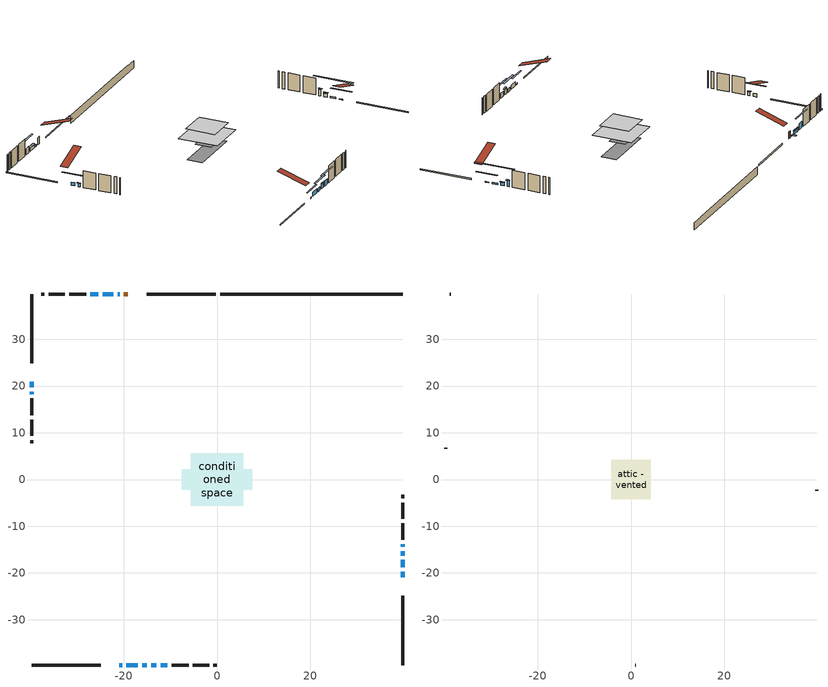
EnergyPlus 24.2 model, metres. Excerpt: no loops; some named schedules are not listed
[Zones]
conditioned space
 floor outside (Floor1 construction): -0.76,-0.76 -0.76,0.76 0.76,0.76 0.76,-0.76 z0.55
 floor outside (Floor2 construction): -2.3,-2.3 -2.3,2.3 2.3,2.3 2.3,-2.3 z0.55
 floor adiabatic (AdiabaticFloorConstruction): -5.64,-5.64 -5.64,5.64 5.64,5.64 5.64,-5.64 z2.99
 floor foundation (Slab1 construction): -7.59,-2.16 -7.59,2.16 7.59,2.16 7.59,-2.16 z-1.68
 wall outside (RimJoist1 construction): -0.23,39.72 -15.05,39.72 / -39.72,-39.72 -24.89,-39.72 / -39.72,39.72 -39.72,24.89 / 39.72,-39.72 39.72,-24.89 z0.55:0.85
 wall outside (AdiabaticWallConstruction 1): -19.06,39.72 -19.91,39.72 z0.55:2.58
 wall outside (AdiabaticWallConstruction): -20.84,39.72 -21.25,39.72 z0.55:0.76; -20.88,-39.72 -20.32,-39.72 z0.55:0.81; -39.72,20.88 -39.72,19.76 / -22.17,39.72 -24.51,39.72 / 39.72,-16.28 39.72,-15.36 z0.55:1.47; -19.39,-39.72 -16.95,-39.72 z0.55:1.77; -16.02,-39.72 -15.06,-39.72 / -39.72,18.83 -39.72,18.27 z0.55:1.52; -14.13,-39.72 -13.01,-39.72 / -12.08,-39.72 -10.61,-39.72 z0.55:2.07; 39.72,-20.88 39.72,-19.76 z0.55:0.8; 39.72,-18.83 39.72,-17.2 z0.55:0.96; 39.72,-14.43 39.72,-13.87 / -25.44,39.72 -27.11,39.72 z0.55:2.33
 wall outside (Wall1 construction): -28.04,39.72 -31.65,39.72 / -9.68,-39.72 -6.08,-39.72 / -39.72,17.34 -39.72,13.74 / 39.72,-12.95 39.72,-9.34 z0.55:5.43
 wall outside (Wall2 construction): -32.58,39.72 -36.02,39.72 / -5.15,-39.72 -1.7,-39.72 / -39.72,12.81 -39.72,9.36 / 39.72,-8.41 39.72,-4.96 z0.55:5.43
 wall outside (Wall3 construction): -36.95,39.72 -37.68,39.72 / -0.77,-39.72 -0.05,-39.72 / -39.72,8.43 -39.72,7.71 / 39.72,-4.04 39.72,-3.31 z0.55:5.43
 wall foundation (FoundationWall1 construction): 0.7,39.72,-1.68 0.7,39.72,0.55 35.81,39.72,0.55 35.81,39.72,0.38 39.72,39.72,0.38 39.72,39.72,-1.68
 window (WindowConstruction 12): -20.84,39.72 -21.25,39.72 z0.55:0.75
 window (WindowConstruction 5): -20.88,-39.72 -20.32,-39.72 z0.55:0.8
 window (WindowConstruction 6): -39.72,20.88 -39.72,19.76 z0.55:1.46
 window (WindowConstruction 7): -19.39,-39.72 -16.95,-39.72 z0.55:1.77
 window (WindowConstruction 8): -22.18,39.72 -24.51,39.72 z0.55:1.46
 window (WindowConstruction 9): -16.02,-39.72 -15.06,-39.72 z0.55:1.52
 window (WindowConstruction 10): -14.13,-39.72 -13.01,-39.72 z0.55:2.07
 window (WindowConstruction): 39.72,-20.88 39.72,-19.76 z0.55:0.8
 window (WindowConstruction 11): -39.72,18.83 -39.72,18.27 z0.55:1.52
 window (WindowConstruction 13): 39.72,-18.83 39.72,-17.21 z0.55:0.96
 window (WindowConstruction 1): 39.72,-16.28 39.72,-15.36 z0.55:1.46
 window (WindowConstruction 2): 39.72,-14.43 39.72,-13.88 z0.55:2.33
 window (WindowConstruction 3): -25.44,39.72 -27.11,39.72 z0.55:2.33
 window (WindowConstruction 4): -12.08,-39.72 -10.61,-39.72 z0.55:2.07
 door (Door): -19.06,39.72 -19.91,39.72 z0.55:2.58
 ceiling adiabatic (AdiabaticFloorConstruction): 5.64,-5.64 5.64,5.64 -5.64,5.64 -5.64,-5.64 z2.99
attic - vented
 floor to conditioned space (Floor3 construction Reversed): -4.2,-4.2 -4.2,4.2 4.2,4.2 4.2,-4.2 z5.43
 wall outside (Wall4 construction): -38.61,39.72 -38.79,39.72 / 0.88,-39.72 1.06,-39.72 / -39.72,6.78 -39.72,6.6 / 39.72,-2.38 39.72,-2.2 z0.55:5.43
 roof outside (Roof1 construction): -18.14,39.72,5.43 -18.14,31.52,8.16 -15.98,31.52,8.16 -15.98,39.72,5.43; -21.81,-39.72,5.43 -21.81,-31.52,8.16 -23.97,-31.52,8.16 -23.97,-39.72,5.43; -39.72,21.81,5.43 -31.52,21.81,8.16 -31.52,23.97,8.16 -39.72,23.97,5.43; 39.72,-21.81,5.43 31.52,-21.81,8.16 31.52,-23.97,8.16 39.72,-23.97,5.43
shading: -21.4,39.72 -20.69,39.72 -20.69,40.93 -21.4,40.93 z0.9; -17.83,-39.72 -23.37,-39.72 -23.37,-40.13 -17.83,-40.13 z3.29; -39.72,17.27 -39.72,23.37 -40.13,23.37 -40.13,17.27 z3.95; -24.71,39.72 -21.97,39.72 -21.97,40.13 -24.71,40.13 z1.67; -12.57,-39.72 -18.51,-39.72 -18.51,-40.13 -12.57,-40.13 z4.01; -12.81,-39.72 -14.33,-39.72 -14.33,-40.13 -12.81,-40.13 z2.28; 39.72,-17.27 39.72,-23.37 40.13,-23.37 40.13,-17.27 z3.29; -39.72,18.07 -39.72,19.03 -40.13,19.03 -40.13,18.07 z1.72; 39.72,-12.28 39.72,-23.76 40.13,-23.76 40.13,-12.28 z5.88; 39.72,-15.16 39.72,-16.48 40.13,-16.48 40.13,-15.16 z1.67; 39.72,-13.67 39.72,-14.63 40.13,-14.63 40.13,-13.67 z2.53; -29.6,39.72 -22.95,39.72 -22.95,40.13 -29.6,40.13 z4.82; -8.12,-39.72 -14.57,-39.72 -14.57,-40.13 -8.12,-40.13 z4.56
[Building]
Building 1: Terrain=Suburbs
[Site:Location]
Edmonton Intl AP_AB: Latitude {deg}=53.31; Longitude {deg}=-113.58; Time Zone {hr}=-7; Elevation {m}=723; Keep Site Location Information=Yes
[Site:GroundTemperature:Shallow]
-1.56185, -3.61833, -3.78302, -2.80711, 1.11059, 5.01004, 8.39065, 10.5322, 10.7141, 8.97234, 5.67794, 1.89811
[Site:WaterMainsTemperature]
Calculation Method=Schedule; Temperature Schedule=mains temperature schedule
[Material] Roughness=Rough; Thermal Absorptance=0.9
Name | Thickness {m} | Conductivity {W/m-K} | Density {kg/m3} | Specific Heat {J/kg-K} | Solar Absorptance | Visible Absorptance
asphalt or fiberglass shingles | 0.00635 | 0.162714 | 1121.4 | 1465.45 | 0.4 | 0.4
ceiling loosefill ins | 0.169333 | 0.0480833 | 16.02 | 1046.75 | 0.7 | 0.7
ceiling stud and cavity | 0.1397 | 0.103709 | 65.682 | 1177.47 | 0.7 | 0.7
concrete 4.0 in. | 0.1016 | 1.803125 | 2242.8 | 837.4 | 0.7 | 0.7
concrete 8.0 in. | 0.2032 | 1.803125 | 2242.8 | 837.4 | 0.7 | 0.7
door material | 0.04445 | 0.053851 | 512.64 | 1214.23 | 0.7 | 0.7
exterior vertical ins | 0.0457286 | 0.029427 | 32.04 | 1214.23 | 0.7 | 0.7
floor covering | 0.0127 | 0.0433444 | 54.468 | 1339.84 | 0.6 | 0.6
floor rigid ins | 0.051816 | 0.029427 | 32.04 | 1214.23 | 0.7 | 0.7
floor rigid ins 1; wall rigid ins | 0.512978 | 0.029427 | 32.04 | 1214.23 | 0.7 | 0.7
floor stud and cavity | 0.1397 | 0.26167 | 92.3553 | 1139.71 | 0.7 | 0.7
floor stud and cavity 1 | 0.1397 | 0.330302 | 92.3553 | 1139.71 | 0.7 | 0.7
floor stud and cavity 2 | 0.1397 | 1.75129 | 37.0049 | 1207.88 | 0.7 | 0.7
furniture material conditioned space 1 | 0.1524 | 0.115458 | 640.8 | 1214.23 | 0.6 | 0.6
gypsum board | 0.0127 | 0.160291 | 801 | 837.4 | 0.6 | 0.6
gypsum board 1 | 0.0127 | 0.160291 | 801 | 837.4 | 0.7 | 0.7
osb sheathing 0.5 in. | 0.0127 | 0.115458 | 512.64 | 1214.23 | 0.7 | 0.7
osb sheathing 0.75 in. | 0.01905 | 0.115458 | 512.64 | 1214.23 | 0.7 | 0.7
osb sheathing 2.0 in. | 0.0508 | 0.115458 | 512.64 | 1214.23 | 0.7 | 0.7
rim joist stud and cavity | 0.0508 | 0.0296634 | 125.044 | 1163.47 | 0.6 | 0.6
wall stud and cavity | 0.1397 | 0.0940029 | 139.0536 | 1170.24 | 0.7 | 0.7
wall stud and cavity 1 | 0.1397 | 0.0945631 | 139.0536 | 1170.24 | 0.7 | 0.7
wall stud and cavity 2 | 0.1397 | 0.114651 | 139.0536 | 1170.24 | 0.7 | 0.7
wall stud and cavity 3 | 0.0889 | 6.1454 | 50.32683 | 1063.81 | 0.6 | 0.6
wall stud and cavity 4 | 0.0889 | 0.380278 | 52.3479 | 1209.89 | 0.7 | 0.7
wall stud and cavity 5 | 0.0889 | 0.391764 | 83.0341 | 1211.67 | 0.7 | 0.7
wood siding | 0.0254 | 0.102417 | 544.68 | 1172.36 | 0.4 | 0.4
wood siding 1 | 0.00254 | 0.102417 | 544.68 | 1172.36 | 0.4 | 0.4
wood siding 2; wood siding 3; wood siding 4 | 0.0254 | 0.102417 | 544.68 | 1172.36 | 0.7 | 0.7
[WindowMaterial:SimpleGlazingSystem]
Name | U-Factor {W/m2-K} | Solar Heat Gain Coefficient
WindowMaterial | 3.290401 | 0.46
WindowMaterial 1 | 3.28416 | 0.51
WindowMaterial 10 | 7.86744 | 0.65
WindowMaterial 2 | 3.310274 | 0.63
WindowMaterial 3 | 3.298918 | 0.68
WindowMaterial 4 | 3.30346 | 0.65
WindowMaterial 5 | 3.273367 | 0.57
WindowMaterial 6 | 3.30346 | 0.64
WindowMaterial 7 | 3.310274 | 0.62
WindowMaterial 8 | 3.308 | 0.6
WindowMaterial 9 | 3.24668 | 0.38
[Construction]
AdiabaticFloorConstruction: floor stud and cavity 2, floor rigid ins 1, osb sheathing 0.75 in., floor covering
AdiabaticWallConstruction: wood siding 3, wall rigid ins, wall stud and cavity 4, gypsum board
AdiabaticWallConstruction 1: wood siding 4, wall rigid ins, wall stud and cavity 4, gypsum board
Door: door material
Floor1 construction: floor stud and cavity, floor rigid ins, osb sheathing 0.75 in., floor covering
Floor2 construction: floor stud and cavity 1, floor rigid ins, osb sheathing 0.75 in., floor covering
Floor3 construction Reversed: gypsum board, ceiling stud and cavity, ceiling loosefill ins
FoundationWall1 construction: concrete 8.0 in., gypsum board 1
furniture construction conditioned space 1: furniture material conditioned space 1
PartitionWallConstruction: gypsum board, wall stud and cavity 5, gypsum board
RimJoist1 construction: wood siding 2, osb sheathing 2.0 in., rim joist stud and cavity
Roof1 construction: asphalt or fiberglass shingles
Slab1 construction: concrete 4.0 in.
Wall1 construction: wood siding, osb sheathing 0.5 in., wall stud and cavity, gypsum board
Wall2 construction: wood siding, osb sheathing 0.5 in., wall stud and cavity 1, gypsum board
Wall3 construction: wood siding, osb sheathing 0.5 in., wall stud and cavity 2, gypsum board
Wall4 construction: wood siding 1, wall stud and cavity 3
WindowConstruction; WindowConstruction 5: WindowMaterial
WindowConstruction 1: WindowMaterial 1
WindowConstruction 10: WindowMaterial 7
WindowConstruction 11: WindowMaterial 8
WindowConstruction 12: WindowMaterial 9
WindowConstruction 13: WindowMaterial 10
WindowConstruction 2; WindowConstruction 3; WindowConstruction 7: WindowMaterial 2
WindowConstruction 4: WindowMaterial 3
WindowConstruction 6: WindowMaterial 4
WindowConstruction 8: WindowMaterial 5
WindowConstruction 9: WindowMaterial 6
[Zone] Multiplier=1; Part of Total Floor Area=Yes
Name | Volume {m3}
attic - vented | 31.3379
conditioned space | 479.1
[Space]
Name | Zone | Volume {m3}
attic - vented 1 | attic - vented | 31.3379
conditioned space 1 | conditioned space | 479.1
[ZoneInfiltration:EffectiveLeakageArea]
infil attic - vented 1: Zone or Space=attic - vented 1; Schedule=Always On Discrete; Effective Air Leakage Area {cm2}=2459.48; Stack Coefficient=0.000528971; Wind Coefficient=1.55395e-05
[ZoneMixing]
whole house fan mix: Zone or Space=attic - vented; Schedule=Always On Continuous; Design Flow Rate Calculation Method=Flow/Zone; Design Flow Rate {m3/s}=0; Source Zone or Space=conditioned space
[SurfaceProperty:ExposedFoundationPerimeter]
Slab1: Exposed Perimeter Calculation Method=TotalExposedPerimeter; Total Exposed Perimeter {m}=39.014
[InternalMass] Zone or ZoneList=conditioned space; Space or SpaceList=conditioned space 1
Name | Construction | Surface Area {m2}
furniture mass conditioned space 1 | furniture construction conditioned space 1 | 86.556
partition wall mass | PartitionWallConstruction | 216.39
[Lights]
interior lighting: Zone or ZoneList or Space or SpaceList=conditioned space 1; Schedule=interior lighting schedule; Design Level Calculation Method=LightingLevel; Lighting Level {W}=343.2; Return Air Fraction=0; Fraction Radiant=0.6; Fraction Visible=0.2; Fraction Replaceable=1
[People]
occupants: Zone or ZoneList or Space or SpaceList=conditioned space 1; Number of People Schedule=occupants schedule; Number of People Calculation Method=People; Number of People=3; Fraction Radiant=0.314171; Sensible Heat Fraction=0.56303; Activity Level Schedule=occupants activity schedule; Carbon Dioxide Generation Rate {m3/s-W}=0; Enable ASHRAE 55 Comfort Warnings=No; Mean Radiant Temperature Calculation Type=EnclosureAveraged
[ElectricEquipment] Zone or ZoneList or Space or SpaceList=conditioned space 1; Design Level Calculation Method=EquipmentLevel
Name | Schedule | Design Level {W} | Fraction Latent | Fraction Radiant | Fraction Lost
clothes dryer | clothes dryer schedule | 140.772 | 0.015 | 0.081 | 0.85
clothes washer | clothes washer schedule | 32.1985 | 0.03 | 0.162 | 0.7
cooking range | cooking range schedule | 215.147 | 0.08 | 0.432 | 0.2
dishwasher | dishwasher schedule | 66.8632 | 0.3 | 0.18 | 0.4
fridge | fridge schedule | 72.9452 | 0 | 0.6 | 0
mech vent bath fan 0 | mech vent bath fan 0 schedule | 50.2 | 0 | 0 | 1
mech vent bath fan 1 | mech vent bath fan 1 schedule | 50.2 | 0 | 0 | 1
mech vent house fan | mech vent house fan schedule | 0 | 0 | 0 | 1
mech vent house fan cfis | mech vent house fan cfis schedule | 0 | 0 | 0 | 0
mech vent range fan 0 | mech vent range fan 0 schedule | 57 | 0 | 0 | 1
misc plug loads | misc plug loads schedule | 494.7 | 0.045 | 0.513 | 0.1
whole house fan | Always On Discrete | 0 | 0 | 0 | 1
[OtherEquipment] Zone or ZoneList or Space or SpaceList=conditioned space 1; Design Level Calculation Method=EquipmentLevel
Name | Fuel Type | Schedule | Design Level {W} | Fraction Latent | Fraction Radiant | Fraction Lost
clothes dryer 1 | Electricity | clothes dryer schedule | 0 | 0.015 | 0.081 | 0.85
cooking range 1 | Electricity | cooking range schedule | 0 | 0.08 | 0.432 | 0.2
general water use latent | None | general water use schedule | 62.594 | 1 | 0 | 0
general water use sensible | None | general water use schedule | -61.6891 | 0 | 0.6 | 0
mech vent house fan latent load | None | Always On Discrete | 0 | 1 | 0 | 0
mech vent house fan sensible load | None | Always On Discrete | 0 | 0 | 0 | 0
water heater energy adjustment1 | NaturalGas | Always On Discrete | 0.01 | 0 | 0 | 1
[ZoneInfiltration:DesignFlowRate] Zone or ZoneList or Space or SpaceList=conditioned space 1; Schedule=Always On Discrete; Design Flow Rate Calculation Method=Flow/Zone; Design Flow Rate {m3/s}=0
infil flow; natural vent flow; whole house fan flow
[AvailabilityManager:Scheduled]
furnace airloop Availability Manager: Schedule=Always On Discrete
[Foundation:Kiva]
Foundation Kiva 1: Initial Indoor Air Temperature {C}=18; Wall Height Above Grade {m}=0.550012; Wall Depth Below Slab {m}=0.2032; Custom Block Material Name 1=exterior vertical ins; Custom Block Depth 1 {m}=2.23001; Custom Block X Position 1 {m}=0.2159; Custom Block Z Position 1 {m}=0
[Foundation:Kiva:Settings]
Soil Conductivity {W/m-K}=0.849921; Soil Density {kg/m3}=1842.3; Soil Specific Heat {J/kg-K}=418.7; Ground Solar Absorptivity=0.9; Ground Thermal Absorptivity=0.9; Ground Surface Roughness {m}=0.03; Far-Field Width {m}=40; Deep-Ground Boundary Condition=ZeroFlux; Deep-Ground Depth {m}=40; Minimum Cell Dimension {m}=0.2; Maximum Cell Growth Coefficient=3; Simulation Timestep=Timestep
[Exterior:Lights]
exterior lighting: Schedule=exterior lighting schedule; Design Level {W}=75.6
[EnergyManagementSystem:GlobalVariable]
furnace_airloop_Fan_RTF
infil_program_Qfan
infil_program_Qinf
natural_vent_program_Qnv
natural_vent_program_Qwhf
[EnergyManagementSystem:Sensor]
Name | Output:Variable or Output:Meter Index Key | Output:Variable or Output:Meter
airflow_gain | infil flow | Infiltration Sensible Heat Gain Energy
airflow_gain_1 | natural vent flow | Infiltration Sensible Heat Gain Energy
airflow_gain_2 | whole house fan flow | Infiltration Sensible Heat Gain Energy
airflow_loss | infil flow | Infiltration Sensible Heat Loss Energy
airflow_loss_1 | natural vent flow | Infiltration Sensible Heat Loss Energy
airflow_loss_2 | whole house fan flow | Infiltration Sensible Heat Loss Energy
clg_load_cond |  | Cooling:EnergyTransfer:Zone:CONDITIONED SPACE
clg_sp_s; clg_sp_s_1 | cooling setpoint | Schedule Value
clothes_dryer_exhaust_0_sch_s | clothes dryer exhaust 0 schedule | Schedule Value
cool_season | cooling season schedule | Schedule Value
htg_load_cond |  | Heating:EnergyTransfer:Zone:CONDITIONED SPACE
htg_sp_s; htg_sp_s_1 | heating setpoint | Schedule Value
ig_ee_conv | clothes dryer | Electric Equipment Convective Heating Energy
ig_ee_conv_2 | cooking range | Electric Equipment Convective Heating Energy
ig_ee_conv_4 | fridge | Electric Equipment Convective Heating Energy
ig_ee_conv_5 | misc plug loads | Electric Equipment Convective Heating Energy
ig_ee_conv_6 | whole house fan | Electric Equipment Convective Heating Energy
ig_ee_rad | clothes dryer | Electric Equipment Radiant Heating Energy
ig_ee_rad_2 | cooking range | Electric Equipment Radiant Heating Energy
ig_ee_rad_4 | fridge | Electric Equipment Radiant Heating Energy
ig_ee_rad_5 | misc plug loads | Electric Equipment Radiant Heating Energy
ig_ee_rad_6 | whole house fan | Electric Equipment Radiant Heating Energy
ig_lgt_conv | interior lighting | Lights Convective Heating Energy
ig_lgt_rad | interior lighting | Lights Radiant Heating Energy
ig_lgt_vis | interior lighting | Lights Visible Radiation Heating Energy
ig_oe_conv | clothes dryer 1 | Other Equipment Convective Heating Energy
ig_oe_conv_1 | cooking range 1 | Other Equipment Convective Heating Energy
ig_oe_conv_2 | general water use latent | Other Equipment Convective Heating Energy
ig_oe_conv_3 | general water use sensible | Other Equipment Convective Heating Energy
ig_oe_conv_4 | water heater energy adjustment1 | Other Equipment Convective Heating Energy
ig_oe_rad | clothes dryer 1 | Other Equipment Radiant Heating Energy
ig_oe_rad_1 | cooking range 1 | Other Equipment Radiant Heating Energy
ig_oe_rad_2 | general water use latent | Other Equipment Radiant Heating Energy
ig_oe_rad_3 | general water use sensible | Other Equipment Radiant Heating Energy
ig_oe_rad_4 | water heater energy adjustment1 | Other Equipment Radiant Heating Energy
ig_ppl_conv | occupants | People Convective Heating Energy
ig_ppl_rad | occupants | People Radiant Heating Energy
im_conv | furniture mass conditioned space 1 | Surface Inside Face Convection Heat Gain Energy
im_conv_1 | partition wall mass | Surface Inside Face Convection Heat Gain Energy
im_ig | furniture mass conditioned space 1 | Surface Inside Face Internal Gains Radiation Heat Gain Energy
im_ig_1 | partition wall mass | Surface Inside Face Internal Gains Radiation Heat Gain Energy
im_lgt | furniture mass conditioned space 1 | Surface Inside Face Lights Radiation Heat Gain Energy
im_lgt_1 | partition wall mass | Surface Inside Face Lights Radiation Heat Gain Energy
im_sol | furniture mass conditioned space 1 | Surface Inside Face Solar Radiation Heat Gain Energy
im_sol_1 | partition wall mass | Surface Inside Face Solar Radiation Heat Gain Energy
im_surf | furniture mass conditioned space 1 | Surface Inside Face Net Surface Thermal Radiation Heat Gain Energy
im_surf_1 | partition wall mass | Surface Inside Face Net Surface Thermal Radiation Heat Gain Energy
mech_vent_bath_fan_0_sch_s | mech vent bath fan 0 schedule | Schedule Value
mech_vent_bath_fan_1_sch_s | mech vent bath fan 1 schedule | Schedule Value
mech_vent_range_fan_0_sch_s | mech vent range fan 0 schedule | Schedule Value
mv_conv | mech vent bath fan 0 | Electric Equipment Convective Heating Energy
mv_conv_1 | mech vent bath fan 1 | Electric Equipment Convective Heating Energy
mv_conv_2 | mech vent house fan | Electric Equipment Convective Heating Energy
mv_conv_3 | mech vent house fan cfis | Electric Equipment Convective Heating Energy
mv_conv_4 | mech vent range fan 0 | Electric Equipment Convective Heating Energy
mv_conv_5 | mech vent house fan latent load | Other Equipment Convective Heating Energy
mv_conv_6 | mech vent house fan sensible load | Other Equipment Convective Heating Energy
mv_rad | mech vent bath fan 0 | Electric Equipment Radiant Heating Energy
mv_rad_1 | mech vent bath fan 1 | Electric Equipment Radiant Heating Energy
mv_rad_2 | mech vent house fan | Electric Equipment Radiant Heating Energy
mv_rad_3 | mech vent house fan cfis | Electric Equipment Radiant Heating Energy
mv_rad_4 | mech vent range fan 0 | Electric Equipment Radiant Heating Energy
mv_rad_5 | mech vent house fan latent load | Other Equipment Radiant Heating Energy
mv_rad_6 | mech vent house fan sensible load | Other Equipment Radiant Heating Energy
natural_vent_s | natural vent schedule | Schedule Value
out_pb_s |  | Site Outdoor Air Barometric Pressure
out_wt_s |  | Site Outdoor Air Humidity Ratio
site_vw_s |  | Site Wind Speed
ss_back_out | Window1 | Surface Window Shortwave from Zone Back Out Window Heat Transfer Rate
ss_back_out_1 | Window10 | Surface Window Shortwave from Zone Back Out Window Heat Transfer Rate
ss_back_out_10 | Window4 | Surface Window Shortwave from Zone Back Out Window Heat Transfer Rate
ss_back_out_11 | Window5 | Surface Window Shortwave from Zone Back Out Window Heat Transfer Rate
ss_back_out_12 | Window6 | Surface Window Shortwave from Zone Back Out Window Heat Transfer Rate
ss_back_out_13 | Window9 | Surface Window Shortwave from Zone Back Out Window Heat Transfer Rate
ss_back_out_2 | Window11 | Surface Window Shortwave from Zone Back Out Window Heat Transfer Rate
ss_back_out_3 | Window12 | Surface Window Shortwave from Zone Back Out Window Heat Transfer Rate
ss_back_out_4 | Window15 | Surface Window Shortwave from Zone Back Out Window Heat Transfer Rate
ss_back_out_5 | Window17 | Surface Window Shortwave from Zone Back Out Window Heat Transfer Rate
ss_back_out_6 | Window18 | Surface Window Shortwave from Zone Back Out Window Heat Transfer Rate
ss_back_out_7 | Window2 | Surface Window Shortwave from Zone Back Out Window Heat Transfer Rate
ss_back_out_8 | Window20 | Surface Window Shortwave from Zone Back Out Window Heat Transfer Rate
ss_back_out_9 | Window21 | Surface Window Shortwave from Zone Back Out Window Heat Transfer Rate
ss_conv | Door1 | Surface Inside Face Convection Heat Gain Energy
ss_conv_1 | Window1 | Surface Inside Face Convection Heat Gain Energy
ss_conv_10 | Window21 | Surface Inside Face Convection Heat Gain Energy
ss_conv_11 | Window4 | Surface Inside Face Convection Heat Gain Energy
ss_conv_12 | Window5 | Surface Inside Face Convection Heat Gain Energy
ss_conv_13 | Window6 | Surface Inside Face Convection Heat Gain Energy
ss_conv_14 | Window9 | Surface Inside Face Convection Heat Gain Energy
ss_conv_2 | Window10 | Surface Inside Face Convection Heat Gain Energy
ss_conv_3 | Window11 | Surface Inside Face Convection Heat Gain Energy
ss_conv_4 | Window12 | Surface Inside Face Convection Heat Gain Energy
ss_conv_5 | Window15 | Surface Inside Face Convection Heat Gain Energy
ss_conv_6 | Window17 | Surface Inside Face Convection Heat Gain Energy
ss_conv_7 | Window18 | Surface Inside Face Convection Heat Gain Energy
ss_conv_8 | Window2 | Surface Inside Face Convection Heat Gain Energy
ss_conv_9 | Window20 | Surface Inside Face Convection Heat Gain Energy
ss_ig | Door1 | Surface Inside Face Internal Gains Radiation Heat Gain Energy
ss_ig_1 | Window1 | Surface Inside Face Internal Gains Radiation Heat Gain Energy
ss_ig_10 | Window21 | Surface Inside Face Internal Gains Radiation Heat Gain Energy
ss_ig_11 | Window4 | Surface Inside Face Internal Gains Radiation Heat Gain Energy
ss_ig_12 | Window5 | Surface Inside Face Internal Gains Radiation Heat Gain Energy
ss_ig_13 | Window6 | Surface Inside Face Internal Gains Radiation Heat Gain Energy
ss_ig_14 | Window9 | Surface Inside Face Internal Gains Radiation Heat Gain Energy
ss_ig_2 | Window10 | Surface Inside Face Internal Gains Radiation Heat Gain Energy
ss_ig_3 | Window11 | Surface Inside Face Internal Gains Radiation Heat Gain Energy
ss_ig_4 | Window12 | Surface Inside Face Internal Gains Radiation Heat Gain Energy
ss_ig_5 | Window15 | Surface Inside Face Internal Gains Radiation Heat Gain Energy
ss_ig_6 | Window17 | Surface Inside Face Internal Gains Radiation Heat Gain Energy
ss_ig_7 | Window18 | Surface Inside Face Internal Gains Radiation Heat Gain Energy
ss_ig_8 | Window2 | Surface Inside Face Internal Gains Radiation Heat Gain Energy
ss_ig_9 | Window20 | Surface Inside Face Internal Gains Radiation Heat Gain Energy
ss_lgt | Door1 | Surface Inside Face Lights Radiation Heat Gain Energy
ss_sol | Door1 | Surface Inside Face Solar Radiation Heat Gain Energy
ss_surf | Door1 | Surface Inside Face Net Surface Thermal Radiation Heat Gain Energy
ss_surf_1 | Window1 | Surface Inside Face Net Surface Thermal Radiation Heat Gain Energy
ss_surf_10 | Window21 | Surface Inside Face Net Surface Thermal Radiation Heat Gain Energy
ss_surf_11 | Window4 | Surface Inside Face Net Surface Thermal Radiation Heat Gain Energy
ss_surf_12 | Window5 | Surface Inside Face Net Surface Thermal Radiation Heat Gain Energy
ss_surf_13 | Window6 | Surface Inside Face Net Surface Thermal Radiation Heat Gain Energy
ss_surf_14 | Window9 | Surface Inside Face Net Surface Thermal Radiation Heat Gain Energy
ss_surf_2 | Window10 | Surface Inside Face Net Surface Thermal Radiation Heat Gain Energy
ss_surf_3 | Window11 | Surface Inside Face Net Surface Thermal Radiation Heat Gain Energy
ss_surf_4 | Window12 | Surface Inside Face Net Surface Thermal Radiation Heat Gain Energy
ss_surf_5 | Window15 | Surface Inside Face Net Surface Thermal Radiation Heat Gain Energy
ss_surf_6 | Window17 | Surface Inside Face Net Surface Thermal Radiation Heat Gain Energy
ss_surf_7 | Window18 | Surface Inside Face Net Surface Thermal Radiation Heat Gain Energy
